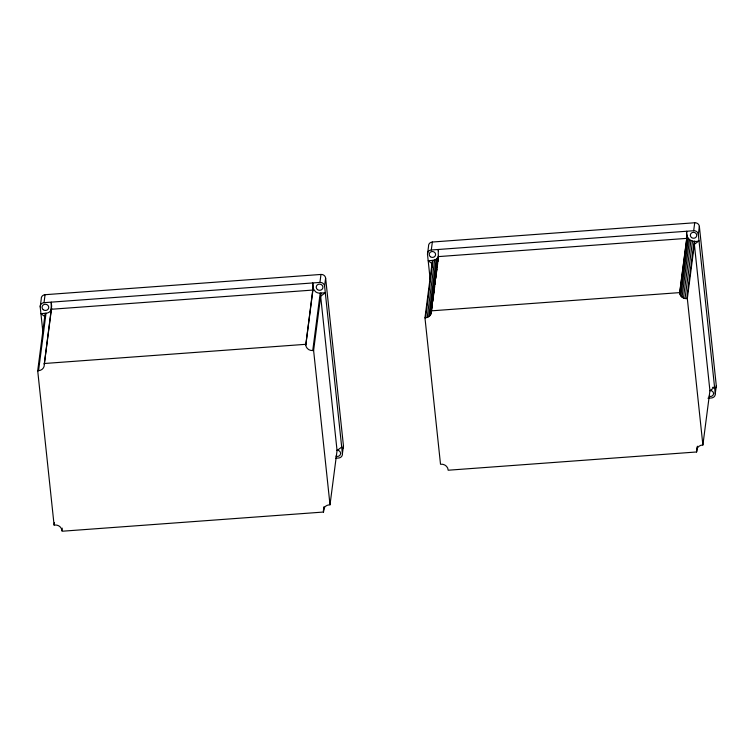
<?xml version="1.0" encoding="UTF-8"?>
<svg xmlns="http://www.w3.org/2000/svg" width="754" height="754" viewBox="0 0 754 754"><rect width="100%" height="100%" fill="white"/><g stroke="black" fill="none" stroke-linecap="round" stroke-linejoin="round"><path stroke-width="1.13" d="M697.356 446.208L696.602 451.976L448.178 470.223C448.083 466.396 444.172 463.653 440.515 464.257L424.964 317.839C428.385 317.915 431.693 314.983 431.297 311.43L438.46 256.294M696.602 451.976C695.838 448.253 699.231 444.879 702.888 444.992L709.929 390.742L694.368 244.343L699.015 240.837C692.436 243.353 685.235 238.603 686.715 231.252L686.715 238.377L438.281 256.614L430.76 314.446M43.035 333.504L40.216 306.925L41.253 298.942A4.26 3.94 7.4 0 1 45.061 294.701L320.978 274.447A4.26 3.94 7.4 0 1 325.624 278.066L343.447 445.793L342.41 453.776A4.26 3.94 7.4 0 1 338.593 458.017L335.511 458.243M40.216 306.925A4.26 3.94 7.4 0 1 44.024 302.674L45.061 294.701M324.107 507.423L323.513 512.041L62.017 531.24L61.932 530.439A6.39 5.909 7.4 0 0 54.957 525.001L54.099 525.067L37.7 370.742L45.155 313.315M37.7 370.742L38.558 370.685L46.022 313.249A6.39 5.909 7.4 0 0 51.687 308.424M38.558 370.685A6.39 5.909 7.4 0 0 44.279 364.314L51.658 306.086L51.234 302.147L51.244 309.272L312.731 290.073L312.731 282.948L313.607 289.197L315.53 291.723A6.39 5.909 7.4 0 0 320.205 293.118L325.304 292.75L320.657 296.247L337.057 450.572L330.007 504.803L329.149 504.869A6.39 5.909 7.4 0 0 323.428 511.24L323.513 512.041M44.279 364.314L51.592 308.037M54.099 525.067L54.401 522.758M61.932 530.439L62.233 528.139M321.072 293.061L313.607 350.487L312.75 350.544A6.39 5.909 7.4 0 1 305.775 345.115L313.146 286.878M305.775 345.115L313.23 287.689M342.41 453.776L324.588 286.039A4.26 3.94 7.4 0 0 319.941 282.42L320.978 274.447M312.75 350.544L320.205 293.118M324.588 286.039L325.624 278.066M323.428 511.24L324.022 506.641M430.176 279.47L427.499 254.249L428.536 246.275A4.26 3.94 7.4 0 1 432.344 242.025L694.717 222.76A4.26 3.94 7.4 0 1 699.363 226.388L716.3 385.756L715.263 393.729A4.26 3.94 7.4 0 1 711.446 397.971L707.968 398.225M427.499 254.249A4.26 3.94 7.4 0 1 431.307 249.998L432.344 242.025M424.964 317.839L432.419 260.413M425.576 317.802L433.041 260.366L436.123 259.348L438.225 257.01M427.198 317.472L434.662 260.045M428.668 316.774L436.123 259.348M429.884 315.738L437.339 258.311M431.241 312.976L432.438 303.787M432.739 301.487L434.681 286.558M434.973 284.258L435.426 280.808M435.718 278.518L436.17 275.069M436.462 272.769L436.915 269.329M437.216 267.029L437.659 263.589M437.961 261.289L438.404 257.84M694.783 241.148L687.328 298.575C683.671 299.178 679.759 296.435 679.674 292.609L687.13 235.182M679.731 293.183L687.196 235.757M680.108 294.701L687.573 237.274M680.9 296.077L688.355 238.65M682.04 297.227L689.495 239.8M683.454 298.066L690.909 240.639M715.263 393.729L698.327 234.362A4.26 3.94 7.4 0 0 693.68 230.733L694.717 222.76M685.047 298.546L692.502 241.12M686.706 298.622L694.17 241.195M698.327 234.362L699.363 226.388M696.545 451.401L696.988 447.961M337.057 450.572L341.694 447.065M709.929 390.742L714.575 387.245L712.464 387.405M431.307 249.998L693.68 230.733M433.041 260.366L428.187 260.724L432.004 263.608L432.381 267.123M44.024 302.674L319.941 282.42M46.022 313.249L40.923 313.626L44.74 316.51M679.674 292.609L431.241 310.855L431.297 311.43M44.194 363.513L305.69 344.314M687.328 298.575L702.888 444.992M438.489 251.459L438.281 249.489L438.281 256.614M313.607 350.487L330.007 504.803M343.447 445.793A4.26 3.94 7.4 0 1 342.505 448.668M336.906 450.242A3.355 3.101 7.4 0 1 340.535 453.908A3.355 3.101 7.4 0 1 335.85 456.151M710.042 390.553A3.195 2.959 7.4 0 1 713.501 394.05A3.195 2.959 7.4 0 1 709.033 396.18M716.3 385.756A4.26 3.94 7.4 0 1 715.942 387.763M43.27 309.715A3.355 3.101 7.4 0 0 48.699 307.915A3.355 3.101 7.4 0 0 44.213 304.418A3.355 3.101 7.4 0 0 43.27 309.715M317.453 289.583A3.355 3.101 7.4 0 0 322.882 287.783A3.355 3.101 7.4 0 0 318.395 284.286A3.355 3.101 7.4 0 0 317.453 289.583M430.393 256.718A3.195 2.959 7.4 0 0 435.558 255.003A3.195 2.959 7.4 0 0 431.288 251.676A3.195 2.959 7.4 0 0 430.393 256.718M691.512 237.548A3.195 2.959 7.4 0 0 696.687 235.832A3.195 2.959 7.4 0 0 692.417 232.505A3.195 2.959 7.4 0 0 691.512 237.548"/></g></svg>
